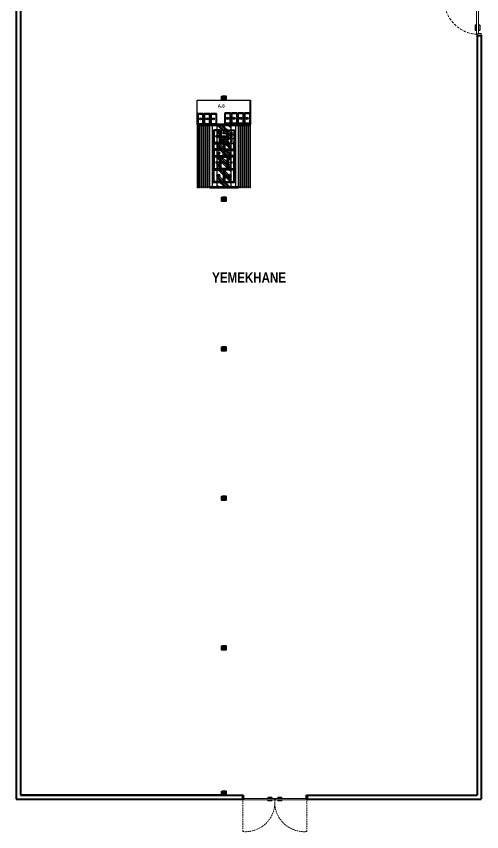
# Model space of a CAD drawing. Header units: centimetres. Extents: x 10321 to 11473, y 9141 to 13369.
# Drawn here: x 10321 to 11473, y 9141 to 11159 of the extents above; entities that cross this region are included whole.
import ezdxf

# ---------------------------------------------------------------- set-up
doc = ezdxf.new("R2010")
doc.units = ezdxf.units.CM
doc.linetypes.add('DASHED2', pattern=[9.525, 6.35, -3.175])
doc.linetypes.add('HIDDEN', pattern=[0.375, 0.25, -0.125])
for name, color, linetype, lineweight in [('A_frame', 167, 'Continuous', 9), ('A_strc-prf', 115, 'Continuous', 9), ('A_text', 7, 'Continuous', 9), ('DUVAR', 1, 'Continuous', 40), ('GRC-Ekipman', 4, 'Continuous', 25)]:
    doc.layers.add(name, color=color, linetype=linetype, lineweight=lineweight)
doc.styles.add('GZP', font='ARIALN.TTF')

# ---------------------------------------------------------------- blocks, each defined once
blk = doc.blocks.new('WE2')
at = {"layer": 'A_strc-prf', "linetype": 'DASHED2', "elevation": 0}
blk.add_lwpolyline([(-2278.8, 19384, -0.392696), (-2193.2, 19464), (-2193.2, 19384)], format="xyb", dxfattribs=at)
blk.add_lwpolyline([(-2278.8, 19384, -0.392696), (-2193.2, 19464), (-2193.2, 19384)], format="xyb", dxfattribs=at)
at = {"layer": 'A_strc-prf', "elevation": 0}
for points in [[(-2285.8, 19383.5), (-2280.8, 19383.5), (-2280.8, 19382.5), (-2281.8, 19382.5), (-2285.8, 19382.5)], [(-2285.8, 19383.5), (-2280.8, 19383.5), (-2280.8, 19382.5), (-2281.8, 19382.5), (-2285.8, 19382.5)], [(-2285.8, 19372.5), (-2281.8, 19372.5), (-2280.8, 19372.5), (-2280.8, 19371.5), (-2285.8, 19371.5)], [(-2285.8, 19372.5), (-2281.8, 19372.5), (-2280.8, 19372.5), (-2280.8, 19371.5), (-2285.8, 19371.5)], [(-2281.8, 19382.5), (-2277.8, 19382.5), (-2277.8, 19379.5), (-2276.8, 19379.5), (-2276.8, 19372.5), (-2281.8, 19372.5)], [(-2281.8, 19382.5), (-2277.8, 19382.5), (-2277.8, 19379.5), (-2276.8, 19379.5), (-2276.8, 19372.5), (-2281.8, 19372.5)], [(-2277.8, 19382.5), (-2278.8, 19382.5), (-2278.8, 19384), (-2194.8, 19384), (-2194.8, 19382.5), (-2195.8, 19382.5), (-2195.8, 19379.5), (-2196.8, 19379.5), (-2277.8, 19379.5)], [(-2277.8, 19382.5), (-2278.8, 19382.5), (-2278.8, 19384), (-2194.8, 19384), (-2194.8, 19382.5), (-2195.8, 19382.5), (-2195.8, 19379.5), (-2196.8, 19379.5), (-2277.8, 19379.5)], [(-2270, 19384.5), (-2267.3, 19384.5), (-2267.3, 19384), (-2270, 19384)], [(-2270, 19384.5), (-2267.3, 19384.5), (-2267.3, 19384), (-2270, 19384)], [(-2270, 19379.5), (-2267.3, 19379.5), (-2267.3, 19379), (-2270, 19379)], [(-2270, 19379.5), (-2267.3, 19379.5), (-2267.3, 19379), (-2270, 19379)], [(-2196.8, 19379.5), (-2195.8, 19379.5), (-2195.8, 19382.5), (-2191.8, 19382.5), (-2191.8, 19372.5), (-2196.8, 19372.5)], [(-2196.8, 19379.5), (-2195.8, 19379.5), (-2195.8, 19382.5), (-2191.8, 19382.5), (-2191.8, 19372.5), (-2196.8, 19372.5)], [(-2192.8, 19383.5), (-2187.8, 19383.5), (-2187.8, 19382.5), (-2191.8, 19382.5), (-2192.8, 19382.5)], [(-2192.8, 19383.5), (-2187.8, 19383.5), (-2187.8, 19382.5), (-2191.8, 19382.5), (-2192.8, 19382.5)], [(-2192.8, 19372.5), (-2191.8, 19372.5), (-2187.8, 19372.5), (-2187.8, 19371.5), (-2192.8, 19371.5)], [(-2192.8, 19372.5), (-2191.8, 19372.5), (-2187.8, 19372.5), (-2187.8, 19371.5), (-2192.8, 19371.5)]]:
    blk.add_lwpolyline(points, close=True, dxfattribs=at)
for points in [[(-2267.2, 19388), (-2257.2, 19388, -0.414214), (-2255.2, 19386, -0.91685), (-2256.2, 19386, 0.414214), (-2257.2, 19387), (-2267.2, 19387, 0.414214), (-2268.2, 19386), (-2268.2, 19384.5), (-2269.2, 19384.5), (-2269.2, 19386, -0.414214)], [(-2267.2, 19388), (-2257.2, 19388, -0.414214), (-2255.2, 19386, -0.91685), (-2256.2, 19386, 0.414214), (-2257.2, 19387), (-2267.2, 19387, 0.414214), (-2268.2, 19386), (-2268.2, 19384.5), (-2269.2, 19384.5), (-2269.2, 19386, -0.414214)], [(-2269.2, 19377.5), (-2269.2, 19379), (-2268.2, 19379), (-2268.2, 19377.5, 0.414214), (-2267.2, 19376.5), (-2257.2, 19376.5, 0.414214), (-2256.2, 19377.5, -0.91685), (-2255.2, 19377.5, -0.414214), (-2257.2, 19375.5), (-2267.2, 19375.5, -0.414214)], [(-2269.2, 19377.5), (-2269.2, 19379), (-2268.2, 19379), (-2268.2, 19377.5, 0.414214), (-2267.2, 19376.5), (-2257.2, 19376.5, 0.414214), (-2256.2, 19377.5, -0.91685), (-2255.2, 19377.5, -0.414214), (-2257.2, 19375.5), (-2267.2, 19375.5, -0.414214)]]:
    blk.add_lwpolyline(points, format="xyb", close=True, dxfattribs=at)
blk = doc.blocks.new('K-160')
at = {"layer": 'A_frame', "linetype": 'HIDDEN', "ltscale": 15}
for points in [[(-717.9, 19080.7, -0.462383), (-796.8, 19159.6), (-717.9, 19159.6)], [(-717.9, 19080.7, 0.462383), (-796.8, 19001.8), (-717.9, 19001.8)]]:
    blk.add_lwpolyline(points, format="xyb", dxfattribs=at)
at = {"layer": 'A_frame'}
for points in [[(-716.8, 19081.4), (-716.8, 19080.7), (-717.9, 19080.7), (-717.9, 19158.5), (-716.8, 19158.5), (-716.8, 19157.8), (-714.6, 19157.8), (-714.6, 19157.1), (-714.6, 19081.4)], [(-717.5, 19160), (-717.5, 19163.6), (-716.8, 19163.6), (-716.8, 19160.7), (-716.8, 19160)], [(-714.6, 19157.1), (-714.6, 19157.8), (-716.8, 19157.8), (-716.8, 19160.7), (-706.8, 19160.7), (-706.8, 19157.1)], [(-706.8, 19160), (-706.8, 19160.7), (-706.8, 19163.6), (-706, 19163.6), (-706, 19160)], [(-718.2, 19074.4), (-718.2, 19072.4), (-717.9, 19072.4), (-717.9, 19074.4)], [(-716.8, 19080), (-716.8, 19080.7), (-717.9, 19080.7), (-717.9, 19002.9), (-716.8, 19002.9), (-716.8, 19003.6), (-714.6, 19003.6), (-714.6, 19004.3), (-714.6, 19080)], [(-714.6, 19074.4), (-714.6, 19072.4), (-714.2, 19072.4), (-714.2, 19074.4)], [(-717.5, 19001.4), (-717.5, 18997.8), (-716.8, 18997.8), (-716.8, 19000.7), (-716.8, 19001.4)], [(-714.6, 19004.3), (-714.6, 19003.6), (-716.8, 19003.6), (-716.8, 19000.7), (-706.8, 19000.7), (-706.8, 19004.3)], [(-706.8, 19001.4), (-706.8, 19000.7), (-706.8, 18997.8), (-706, 18997.8), (-706, 19001.4)]]:
    blk.add_lwpolyline(points, close=True, dxfattribs=at)
for points in [[(-720.8, 19089.2), (-720.8, 19096.4, -0.414214), (-719.3, 19097.9, -0.91685), (-719.3, 19097.2, 0.414214), (-720, 19096.4), (-720, 19089.2, 0.414214), (-719.3, 19088.4), (-718.2, 19088.4), (-718.2, 19087.7), (-719.3, 19087.7, -0.414214)], [(-713.1, 19087.7), (-714.2, 19087.7), (-714.2, 19088.4), (-713.1, 19088.4, 0.414214), (-712.4, 19089.2), (-712.4, 19096.4, 0.414214), (-713.1, 19097.2, -0.91685), (-713.1, 19097.9, -0.414214), (-711.7, 19096.4), (-711.7, 19089.2, -0.414214)], [(-720.8, 19072.3), (-720.8, 19065, 0.414214), (-719.3, 19063.5, 0.91685), (-719.3, 19064.3, -0.414214), (-720, 19065), (-720, 19072.3, -0.414214), (-719.3, 19073), (-718.2, 19073), (-718.2, 19073.7), (-719.3, 19073.7, 0.414214)], [(-713.1, 19073.7), (-714.2, 19073.7), (-714.2, 19073), (-713.1, 19073, -0.414214), (-712.4, 19072.3), (-712.4, 19065, -0.414214), (-713.1, 19064.3, 0.91685), (-713.1, 19063.5, 0.414214), (-711.7, 19065), (-711.7, 19072.3, 0.414214)]]:
    blk.add_lwpolyline(points, format="xyb", close=True, dxfattribs=at)
blk = doc.blocks.new('SSÜ.Salad Bar - OSBA 15070')
at = {"lineweight": 0}
h = blk.add_hatch(dxfattribs=at)
h.set_pattern_fill('ANSI34', color=251, style=0)
h.set_pattern_definition([(45, (-4894.794, 15.57), (-13.470384, 13.470384), []), (45, (-4890.304, 15.57), (-13.470384, 13.470384), []), (45, (-4885.814, 15.57), (-13.470384, 13.470384), []), (45, (-4881.324, 15.57), (-13.470384, 13.470384), [])])
h.paths.add_polyline_path([(-157, -18.5), (-157, -53.5), (0, -53.5), (0, -18.5)])
for p, q in [((0, 0), (-157, 0)), ((-157, 0), (-157, -72)), ((-157, 0), (-154, 0)), ((-157, -72), (-157, 0)), ((-154, 0), (-154, -72)), ((0, 0), (-3, 0)), ((-3, 0), (-3, -72)), ((0, -72), (0, 0)), ((0, -72), (0, 0)), ((0, -18.5), (-157, -18.5)), ((-157, -18.5), (-157, -53.5)), ((-3, -7), (-154, -7)), ((-154, -7), (-154, -65)), ((-3, -65), (-3, -7)), ((0, -53.5), (0, -18.5)), ((-157, -53.5), (0, -53.5)), ((-157, -72), (0, -72)), ((-154, -72), (-157, -72)), ((-154, -65), (-3, -65)), ((-3, -72), (0, -72))]:
    blk.add_line(p, q)
at = {"color": 33}
for p, q in [((-132.5, -25.1), (-132.5, -11.5)), ((-131.5, -23.1), (-131.5, -13.5)), ((-130.5, -9.5), (-123.7, -9.5)), ((-128.5, -10.5), (-125.7, -10.5)), ((-127.4, -19.8), (-127.4, -16.1)), ((-127.4, -16.1), (-127.1, -16.1)), ((-127.1, -19.8), (-127.4, -19.8)), ((-127.1, -16.1), (-127.1, -19.8)), ((-122.7, -13.5), (-122.7, -23.1)), ((-121.7, -11.5), (-121.7, -25.1)), ((-94.7, -34), (-94.7, -11.5)), ((-92.7, -9.5), (-80.5, -9.5)), ((-92.7, -32), (-92.7, -13.5)), ((-90.7, -11.5), (-82.5, -11.5)), ((-80.5, -13.5), (-80.5, -32)), ((-78.5, -11.5), (-78.5, -34)), ((-15.5, -9.5), (-13.5, -9.5)), ((-13.5, -62.5), (-13.5, -9.5)), ((-123.7, -27.1), (-130.5, -27.1)), ((-125.7, -26.1), (-128.5, -26.1)), ((-127.1, -42.7), (-127.1, -29.1)), ((-125.1, -27.1), (-112.9, -27.1)), ((-125.1, -40.7), (-125.1, -31.1)), ((-123.1, -29.1), (-114.9, -29.1)), ((-118.8, -38.8), (-118.8, -33.5)), ((-118.8, -33.5), (-118.3, -33.5)), ((-118.3, -38.8), (-118.8, -38.8)), ((-118.3, -33.5), (-118.3, -38.8)), ((-112.9, -31.1), (-112.9, -40.7)), ((-110.9, -29.1), (-110.9, -42.7)), ((-110.9, -60.5), (-110.9, -38)), ((-108.9, -36), (-96.7, -36)), ((-108.9, -58.5), (-108.9, -40)), ((-106.9, -38), (-98.7, -38)), ((-96.7, -40), (-96.7, -58.5)), ((-94.7, -38), (-94.7, -60.5)), ((-80.5, -36), (-92.7, -36)), ((-82.5, -34), (-90.7, -34)), ((-89.2, -23.3), (-89.2, -22.8)), ((-89.2, -22.8), (-83.9, -22.8)), ((-83.9, -23.3), (-89.2, -23.3)), ((-83.9, -22.8), (-83.9, -23.3)), ((-78.5, -42.7), (-78.5, -29.1)), ((-76.5, -27.1), (-48, -27.1)), ((-76.5, -40.7), (-76.5, -31.1)), ((-74.5, -29.1), (-50, -29.1)), ((-63.2, -38.8), (-63.2, -33.5)), ((-63.2, -33.5), (-62.7, -33.5)), ((-62.7, -38.8), (-63.2, -38.8)), ((-62.7, -33.5), (-62.7, -38.8)), ((-48, -31.1), (-48, -40.7)), ((-46, -29.1), (-46, -42.7)), ((-46, -60.5), (-46, -38)), ((-44, -36), (-15.5, -36)), ((-44, -58.5), (-44, -40)), ((-42, -38), (-17.5, -38)), ((-15.5, -40), (-15.5, -58.5)), ((-13.5, -38), (-13.5, -60.5)), ((-112.9, -44.7), (-125.1, -44.7)), ((-114.9, -42.7), (-123.1, -42.7)), ((-98.7, -60.5), (-106.9, -60.5)), ((-105.5, -48.7), (-100.2, -48.7)), ((-105.5, -49.2), (-105.5, -48.7)), ((-100.2, -49.2), (-105.5, -49.2)), ((-100.2, -48.7), (-100.2, -49.2)), ((-48, -44.7), (-76.5, -44.7)), ((-50, -42.7), (-74.5, -42.7)), ((-17.5, -60.5), (-42, -60.5)), ((-30.6, -53.6), (-30.6, -46.1)), ((-30.6, -46.1), (-29.8, -46.1)), ((-29.8, -53.6), (-30.6, -53.6)), ((-29.8, -46.1), (-29.8, -53.6)), ((-96.7, -62.5), (-108.9, -62.5)), ((-15.5, -62.5), (-44, -62.5)), ((-18.5, -62.5), (-13.5, -62.5))]:
    blk.add_line(p, q, dxfattribs=at)
for points in [[(-132.5, -25.1), (-132.5, -11.5, 0.414214), (-134.5, -9.5), (-141.3, -9.5, 0.414214), (-143.3, -11.5), (-143.3, -25.1, 0.414214), (-141.3, -27.1), (-134.5, -27.1, 0.414214)], [(-133.5, -23.1), (-133.5, -13.5, 0.414214), (-136.5, -10.5), (-139.3, -10.5, 0.414214), (-142.3, -13.5), (-142.3, -23.1, 0.414214), (-139.3, -26.1), (-136.5, -26.1, 0.414214)], [(-110.9, -25.1), (-110.9, -11.5, 0.414214), (-112.9, -9.5), (-119.7, -9.5, 0.414214), (-121.7, -11.5), (-121.7, -25.1, 0.414214), (-119.7, -27.1), (-112.9, -27.1, 0.414214)], [(-111.9, -23.1), (-111.9, -13.5, 0.414214), (-114.9, -10.5), (-117.7, -10.5, 0.414214), (-120.7, -13.5), (-120.7, -23.1, 0.414214), (-117.7, -26.1), (-114.9, -26.1, 0.414214)], [(-96.7, -9.5), (-108.9, -9.5, 0.414214), (-110.9, -11.5), (-110.9, -34, 0.414214), (-108.9, -36), (-96.7, -36, 0.414214), (-94.7, -34), (-94.7, -11.5, 0.414214)], [(-98.7, -11.5), (-106.9, -11.5, 0.414214), (-108.9, -13.5), (-108.9, -32, 0.414214), (-106.9, -34), (-98.7, -34, 0.414214), (-96.7, -32), (-96.7, -13.5, 0.414214)], [(-46, -25.1), (-46, -11.5, 0.414214), (-48, -9.5), (-76.5, -9.5, 0.414214), (-78.5, -11.5), (-78.5, -25.1, 0.414214), (-76.5, -27.1), (-48, -27.1, 0.414214)], [(-48, -23.1), (-48, -13.5, 0.414214), (-50, -11.5), (-74.5, -11.5, 0.414214), (-76.5, -13.5), (-76.5, -23.1, 0.414214), (-74.5, -25.1), (-50, -25.1, 0.414214)], [(-13.5, -34), (-13.5, -11.5, 0.414214), (-15.5, -9.5), (-44, -9.5, 0.414214), (-46, -11.5), (-46, -34, 0.414214), (-44, -36), (-15.5, -36, 0.414214)], [(-15.5, -32), (-15.5, -13.5, 0.414214), (-17.5, -11.5), (-42, -11.5, 0.414214), (-44, -13.5), (-44, -32, 0.414214), (-42, -34), (-17.5, -34, 0.414214)], [(-143.3, -29.1), (-143.3, -42.7, 0.414214), (-141.3, -44.7), (-129.1, -44.7, 0.414214), (-127.1, -42.7), (-127.1, -29.1, 0.414214), (-129.1, -27.1), (-141.3, -27.1, 0.414214)], [(-141.3, -31.1), (-141.3, -40.7, 0.414214), (-139.3, -42.7), (-131.1, -42.7, 0.414214), (-129.1, -40.7), (-129.1, -31.1, 0.414214), (-131.1, -29.1), (-139.3, -29.1, 0.414214)], [(-92.7, -62.5), (-80.5, -62.5, 0.414214), (-78.5, -60.5), (-78.5, -38, 0.414214), (-80.5, -36), (-92.7, -36, 0.414214), (-94.7, -38), (-94.7, -60.5, 0.414214)], [(-90.7, -60.5), (-82.5, -60.5, 0.414214), (-80.5, -58.5), (-80.5, -40, 0.414214), (-82.5, -38), (-90.7, -38, 0.414214), (-92.7, -40), (-92.7, -58.5, 0.414214)], [(-110.9, -60.3), (-110.9, -46.7, 0.414214), (-112.9, -44.7), (-141.4, -44.7, 0.414214), (-143.4, -46.7), (-143.4, -60.3, 0.414214), (-141.4, -62.3), (-112.9, -62.3, 0.414214)], [(-112.9, -58.3), (-112.9, -48.7, 0.414214), (-114.9, -46.7), (-139.4, -46.7, 0.414214), (-141.4, -48.7), (-141.4, -58.3, 0.414214), (-139.4, -60.3), (-114.9, -60.3, 0.414214)], [(-46, -60.3), (-46, -46.7, 0.414214), (-48, -44.7), (-76.5, -44.7, 0.414214), (-78.5, -46.7), (-78.5, -60.3, 0.414214), (-76.5, -62.3), (-48, -62.3, 0.414214)], [(-48, -58.3), (-48, -48.7, 0.414214), (-50, -46.7), (-74.5, -46.7, 0.414214), (-76.5, -48.7), (-76.5, -58.3, 0.414214), (-74.5, -60.3), (-50, -60.3, 0.414214)]]:
    blk.add_lwpolyline(points, format="xyb", close=True, dxfattribs=at)
for points in [[(-137.6, -19.8), (-137.6, -16.1), (-137.9, -16.1), (-137.9, -19.8)], [(-116, -19.8), (-116, -16.1), (-116.3, -16.1), (-116.3, -19.8)], [(-62.7, -20.7), (-62.7, -15.4), (-63.2, -15.4), (-63.2, -20.7)], [(-29.8, -25.9), (-29.8, -18.4), (-30.6, -18.4), (-30.6, -25.9)], [(-135.9, -33.5), (-135.9, -38.8), (-135.4, -38.8), (-135.4, -33.5)], [(-105.5, -23.3), (-100.2, -23.3), (-100.2, -22.8), (-105.5, -22.8)], [(-127.6, -55.9), (-127.6, -50.6), (-128.1, -50.6), (-128.1, -55.9)], [(-83.9, -48.7), (-89.2, -48.7), (-89.2, -49.2), (-83.9, -49.2)], [(-62.7, -55.9), (-62.7, -50.6), (-63.2, -50.6), (-63.2, -55.9)]]:
    blk.add_lwpolyline(points, close=True, dxfattribs=at)
for centre, radius in [((-137.8, -17.9), 1.87), ((-116.2, -17.9), 1.87), ((-63, -18.1), 2.68), ((-30.2, -22.2), 3.82), ((-135.7, -36.2), 2.68), ((-102.9, -23), 2.68), ((-127.9, -53.3), 2.68), ((-86.5, -49), 2.68), ((-63, -53.3), 2.68)]:
    blk.add_circle(centre, radius, dxfattribs=at)
for centre, major_axis, start_param, end_param in [((-130.5, -11.5), (0, -2), 3.141593, 4.712389), ((-128.5, -13.5), (0, -3), 3.141593, 4.712389), ((-125.7, -13.5), (0, -3), 1.570796, 3.141593), ((-123.7, -11.5), (0, -2), 1.570796, 3.141593), ((-92.7, -11.5), (-2, 0), 4.712389, 6.283185), ((-90.7, -13.5), (-2, 0), 4.712389, 6.283185), ((-82.5, -13.5), (-2, 0), 3.141593, 4.712389), ((-80.5, -11.5), (-2, 0), 3.141593, 4.712389), ((-130.5, -25.1), (0, -2), 4.712389, 6.283185), ((-128.5, -23.1), (0, -3), 4.712389, 6.283185), ((-125.1, -29.1), (0, 2), 0, 1.570796), ((-125.7, -23.1), (0, -3), 0, 1.570796), ((-123.1, -31.1), (0, 2), 0, 1.570796), ((-123.7, -25.1), (0, -2), 0, 1.570796), ((-114.9, -31.1), (0, 2), 4.712389, 6.283185), ((-112.9, -29.1), (0, 2), 4.712389, 6.283185), ((-108.9, -38), (2, 0), 1.570796, 3.141593), ((-106.9, -40), (2, 0), 1.570796, 3.141593), ((-98.7, -40), (2, 0), 0, 1.570796), ((-96.7, -38), (2, 0), 0, 1.570796), ((-92.7, -34), (-2, 0), 0, 1.570796), ((-90.7, -32), (-2, 0), 0, 1.570796), ((-82.5, -32), (-2, 0), 1.570796, 3.141593), ((-80.5, -34), (-2, 0), 1.570796, 3.141593), ((-76.5, -29.1), (2, 0), 1.570796, 3.141593), ((-74.5, -31.1), (2, 0), 1.570796, 3.141593), ((-50, -31.1), (2, 0), 0, 1.570796), ((-48, -29.1), (2, 0), 0, 1.570796), ((-44, -38), (0, 2), 0, 1.570796), ((-42, -40), (0, 2), 0, 1.570796), ((-17.5, -40), (0, 2), 4.712389, 6.283185), ((-15.5, -38), (0, 2), 4.712389, 6.283185), ((-125.1, -42.7), (0, 2), 1.570796, 3.141593), ((-123.1, -40.7), (0, 2), 1.570796, 3.141593), ((-114.9, -40.7), (0, 2), 3.141593, 4.712389), ((-112.9, -42.7), (0, 2), 3.141593, 4.712389), ((-108.9, -60.5), (2, 0), 3.141593, 4.712389), ((-106.9, -58.5), (2, 0), 3.141593, 4.712389), ((-98.7, -58.5), (2, 0), 4.712389, 6.283185), ((-96.7, -60.5), (2, 0), 4.712389, 6.283185), ((-76.5, -42.7), (2, 0), 3.141593, 4.712389), ((-74.5, -40.7), (2, 0), 3.141593, 4.712389), ((-50, -40.7), (2, 0), 4.712389, 6.283185), ((-48, -42.7), (2, 0), 4.712389, 6.283185), ((-44, -60.5), (0, 2), 1.570796, 3.141593), ((-42, -58.5), (0, 2), 1.570796, 3.141593), ((-17.5, -58.5), (0, 2), 3.141593, 4.712389), ((-15.5, -60.5), (0, 2), 3.141593, 4.712389)]:
    blk.add_ellipse(centre, major_axis=major_axis, ratio=1, start_param=start_param, end_param=end_param, dxfattribs=at)
for centre, major_axis in [((-127.2, -17.9), (0, -1.87)), ((-118.5, -36.2), (0, 2.68)), ((-86.5, -23), (-2.68, 0)), ((-63, -36.1), (2.68, 0)), ((-102.9, -49), (2.68, 0)), ((-30.2, -49.8), (0, 3.82))]:
    blk.add_ellipse(centre, major_axis=major_axis, ratio=1, dxfattribs=at)
blk = doc.blocks.new('GN - 26.5-16.2')
at = {"color": 33}
for points in [[(6.1, 0), (-6.1, 0, 0.414214), (-8.1, -2), (-8.1, -24.5, 0.414214), (-6.1, -26.5), (6.1, -26.5, 0.414214), (8.1, -24.5), (8.1, -2, 0.414214)], [(4.1, -2), (-4.1, -2, 0.414214), (-6.1, -4), (-6.1, -22.5, 0.414214), (-4.1, -24.5), (4.1, -24.5, 0.414214), (6.1, -22.5), (6.1, -4, 0.414214)]]:
    blk.add_lwpolyline(points, format="xyb", close=True, dxfattribs=at)
at = {"color": 251}
blk.add_lwpolyline([(2.9, -13), (-2.4, -13), (-2.4, -13.5), (2.9, -13.5)], close=True, dxfattribs=at)
blk.add_circle((0.2, -13.3), 2.68, dxfattribs=at)
blk = doc.blocks.new('S')
at = {"color": 45, "lineweight": 0}
for points in [[(-1926.3, 17422.5), (-1769.3, 17422.5), (-1769.3, 17420.5), (-1926.3, 17420.5)], [(-1926.3, 17417.5), (-1769.3, 17417.5), (-1769.3, 17415.5), (-1926.3, 17415.5)], [(-1923.3, 17420.5), (-1772.3, 17420.5), (-1772.3, 17417.5), (-1923.3, 17417.5)], [(-1923.3, 17415.5), (-1772.3, 17415.5), (-1772.3, 17412.5), (-1923.3, 17412.5)], [(-1923.3, 17415.5), (-1772.3, 17415.5), (-1772.3, 17412.5), (-1923.3, 17412.5)], [(-1926.3, 17412.5), (-1769.3, 17412.5), (-1769.3, 17410.5), (-1926.3, 17410.5)], [(-1926.3, 17407.5), (-1769.3, 17407.5), (-1769.3, 17405.5), (-1926.3, 17405.5)], [(-1926.3, 17402.5), (-1769.3, 17402.5), (-1769.3, 17400.5), (-1926.3, 17400.5)], [(-1926.3, 17397.5), (-1769.3, 17397.5), (-1769.3, 17395.5), (-1926.3, 17395.5)], [(-1923.3, 17410.5), (-1772.3, 17410.5), (-1772.3, 17407.5), (-1923.3, 17407.5)], [(-1923.3, 17410.5), (-1772.3, 17410.5), (-1772.3, 17407.5), (-1923.3, 17407.5)], [(-1923.3, 17410.5), (-1772.3, 17410.5), (-1772.3, 17407.5), (-1923.3, 17407.5)], [(-1923.3, 17405.5), (-1772.3, 17405.5), (-1772.3, 17402.5), (-1923.3, 17402.5)], [(-1923.3, 17400.5), (-1772.3, 17400.5), (-1772.3, 17397.5), (-1923.3, 17397.5)], [(-1923.3, 17395.5), (-1772.3, 17395.5), (-1772.3, 17392.5), (-1923.3, 17392.5)], [(-1769.3, 17315.5), (-1926.3, 17315.5), (-1926.3, 17317.5), (-1769.3, 17317.5)], [(-1772.3, 17317.5), (-1923.3, 17317.5), (-1923.3, 17320.5), (-1772.3, 17320.5)], [(-1772.3, 17312.5), (-1923.3, 17312.5), (-1923.3, 17315.5), (-1772.3, 17315.5)], [(-1769.3, 17310.5), (-1926.3, 17310.5), (-1926.3, 17312.5), (-1769.3, 17312.5)], [(-1769.3, 17305.5), (-1926.3, 17305.5), (-1926.3, 17307.5), (-1769.3, 17307.5)], [(-1769.3, 17300.5), (-1926.3, 17300.5), (-1926.3, 17302.5), (-1769.3, 17302.5)], [(-1769.3, 17295.5), (-1926.3, 17295.5), (-1926.3, 17297.5), (-1769.3, 17297.5)], [(-1772.3, 17307.5), (-1923.3, 17307.5), (-1923.3, 17310.5), (-1772.3, 17310.5)], [(-1772.3, 17302.5), (-1923.3, 17302.5), (-1923.3, 17305.5), (-1772.3, 17305.5)], [(-1772.3, 17302.5), (-1923.3, 17302.5), (-1923.3, 17305.5), (-1772.3, 17305.5)], [(-1772.3, 17302.5), (-1923.3, 17302.5), (-1923.3, 17305.5), (-1772.3, 17305.5)], [(-1772.3, 17297.5), (-1923.3, 17297.5), (-1923.3, 17300.5), (-1772.3, 17300.5)], [(-1772.3, 17297.5), (-1923.3, 17297.5), (-1923.3, 17300.5), (-1772.3, 17300.5)], [(-1772.3, 17292.5), (-1923.3, 17292.5), (-1923.3, 17295.5), (-1772.3, 17295.5)], [(-1769.3, 17290.5), (-1926.3, 17290.5), (-1926.3, 17292.5), (-1769.3, 17292.5)]]:
    blk.add_lwpolyline(points, close=True, dxfattribs=at)
at = {"layer": 'DUVAR', "color": 5}
for p, q in [((-1926.3, 17422.5), (-1986.3, 17422.5)), ((-1926.3, 17421.5), (-1926.3, 17291.5)), ((-1926.3, 17392.5), (-1923.3, 17392.5)), ((-1769.3, 17392.5), (-1772.3, 17392.5))]:
    blk.add_line(p, q, dxfattribs=at)
at = {"layer": 'GRC-Ekipman'}
blk.add_lwpolyline([(-1986.3, 17422.5), (-1926.3, 17422.5), (-1926.3, 17290.5), (-1986.3, 17290.5)], close=True, dxfattribs=at)
at = {"layer": 'GRC-Ekipman', "rotation": 270}
for p in [(-1928.3, 17414.3), (-1928.3, 17398.1), (-1928.3, 17381.9), (-1928.3, 17365.7), (-1926.9, 17330.9), (-1926.9, 17314.7), (-1926.9, 17298.5)]:
    blk.add_blockref('GN - 26.5-16.2', p, dxfattribs=at)
at = {"layer": 'GRC-Ekipman'}
blk.add_blockref('SSÜ.Salad Bar - OSBA 15070', (-1769.3, 17392.5), dxfattribs=at)

msp = doc.modelspace()

# ---------------------------------------------------------------- hatches: boundary and pattern name
at = {"layer": 'DUVAR'}
h = msp.add_hatch(color=5, dxfattribs=at)
h.dxf.hatch_style = 1
h.paths.add_polyline_path([(10840.5, 10961.1), (10830.5, 10961.1), (10830.5, 10951.1), (10840.5, 10951.1)])
h = msp.add_hatch(color=5, dxfattribs=at)
h.dxf.hatch_style = 1
h.paths.add_polyline_path([(10840.5, 10711.1), (10830.5, 10711.1), (10830.5, 10701.1), (10840.5, 10701.1)])
h = msp.add_hatch(color=5, dxfattribs=at)
h.dxf.hatch_style = 1
h.paths.add_polyline_path([(10840.5, 10341.1), (10830.5, 10341.1), (10830.5, 10331.1), (10840.5, 10331.1)])
h = msp.add_hatch(color=5, dxfattribs=at)
h.dxf.hatch_style = 1
h.paths.add_polyline_path([(10840.5, 9971.1), (10830.5, 9971.1), (10830.5, 9961.1), (10840.5, 9961.1)])
h = msp.add_hatch(color=5, dxfattribs=at)
h.dxf.hatch_style = 1
h.paths.add_polyline_path([(10840.5, 9601.1), (10830.5, 9601.1), (10830.5, 9591.1), (10840.5, 9591.1)])
h = msp.add_hatch(color=5, dxfattribs=at)
h.dxf.hatch_style = 1
h.paths.add_polyline_path([(10840.5, 9241.1), (10830.5, 9241.1), (10830.5, 9231.1), (10840.5, 9231.1)])

# ---------------------------------------------------------------- linework, layer by layer
at = {"layer": 'DUVAR', "color": 5}
for p, q in [((10321.5, 13368.6), (10321.5, 9221.1)), ((10331.5, 11321.1), (10331.5, 9231.1)), ((11462.5, 11111.1), (11472.5, 11111.1)), ((11462.5, 11111.1), (11462.5, 9231.1)), ((11472.5, 11111.1), (11472.5, 9221.1)), ((10840.5, 9231.1), (10331.5, 9231.1)), ((10331.5, 9231.1), (10881.5, 9231.1)), ((10881.5, 9231.1), (10881.5, 9221.1)), ((11041.5, 9231.1), (11041.5, 9221.1)), ((11041.5, 9231.1), (11462.5, 9231.1)), ((10321.5, 9221.1), (10881.5, 9221.1)), ((11041.5, 9221.1), (11472.5, 9221.1))]:
    msp.add_line(p, q, dxfattribs=at)
for points in [[(10830.5, 10961.1), (10840.5, 10961.1), (10840.5, 10951.1), (10830.5, 10951.1)], [(10830.5, 10711.1), (10840.5, 10711.1), (10840.5, 10701.1), (10830.5, 10701.1)], [(10830.5, 10711.1), (10840.5, 10711.1), (10840.5, 10701.1), (10830.5, 10701.1)], [(10830.5, 10341.1), (10840.5, 10341.1), (10840.5, 10331.1), (10830.5, 10331.1)], [(10830.5, 10341.1), (10840.5, 10341.1), (10840.5, 10331.1), (10830.5, 10331.1)], [(10830.5, 9971.1), (10840.5, 9971.1), (10840.5, 9961.1), (10830.5, 9961.1)], [(10830.5, 9971.1), (10840.5, 9971.1), (10840.5, 9961.1), (10830.5, 9961.1)], [(10830.5, 9601.1), (10840.5, 9601.1), (10840.5, 9591.1), (10830.5, 9591.1)], [(10830.5, 9601.1), (10840.5, 9601.1), (10840.5, 9591.1), (10830.5, 9591.1)], [(10830.5, 9241.1), (10840.5, 9241.1), (10840.5, 9231.1), (10830.5, 9231.1)], [(10830.5, 9241.1), (10840.5, 9241.1), (10840.5, 9231.1), (10830.5, 9231.1)]]:
    msp.add_lwpolyline(points, close=True, dxfattribs=at)

# ---------------------------------------------------------------- block references
for name, p, rotation in [('WE2', (30845, 13392.9, 0), 89.99999999999993), ('S', (-6521, 8964.8), 270), ('K-160', (30042.2, 9937.9), 90)]:
    msp.add_blockref(name, p, dxfattribs=dict(at, rotation=rotation))

# ---------------------------------------------------------------- texts
at = {"layer": 'A_text', "attachment_point": 1, "style": 'GZP'}
for s, insert, char_height in [('{\\fArial Narrow|b1|i0|c162|p34;A.8}', (10820.2, 10941.1), 8), ('{\\fArial Narrow|b1|i0|c162|p34;YEMEKHANE}', (10806.2, 10524.8), 25)]:
    msp.add_mtext_dynamic_manual_height_columns(s, width=187.019, gutter_width=12.5, heights=[0], dxfattribs=dict(at, insert=insert, char_height=char_height))

doc.saveas('drawing.dxf')
